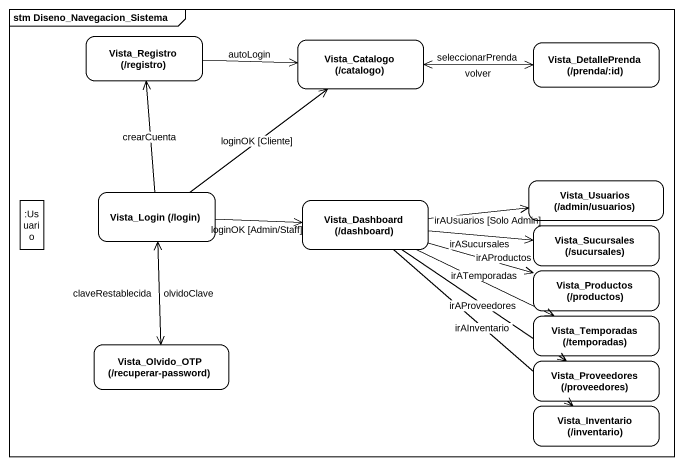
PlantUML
@startuml
mainframe stm Diseno_Navegacion_Sistema
hide empty description
state "Vista_Registro (/registro)" as Vista_Registro_registro
state "Vista_Catalogo (/catalogo)" as Vista_Catalogo_catalogo
state "Vista_DetallePrenda (/prenda/:id)" as Vista_DetallePrenda_prenda
state ":Usuario" as Usuario <<object>>
state "Vista_Login (/login)" as Vista_Login_login
state "Vista_Dashboard (/dashboard)" as Vista_Dashboard_dashboard
state "Vista_Usuarios (/admin/usuarios)" as Vista_Usuarios_admin
state "Vista_Sucursales (/sucursales)" as Vista_Sucursales_sucursales
state "Vista_Productos (/productos)" as Vista_Productos_productos
state "Vista_Temporadas (/temporadas)" as Vista_Temporadas_temporadas
state "Vista_Olvido_OTP (/recuperar-password)" as Vista_Olvido_OTP_recuperar
state "Vista_Proveedores (/proveedores)" as Vista_Proveedores
state "Vista_Inventario (/inventario)" as Vista_Inventario_inventario
Vista_Registro_registro -right-> Vista_Catalogo_catalogo : autoLogin
Vista_Catalogo_catalogo -right-> Vista_DetallePrenda_prenda : seleccionarPrenda
Vista_DetallePrenda_prenda -left-> Vista_Catalogo_catalogo : volver
Vista_Login_login -up-> Vista_Registro_registro : crearCuenta
Vista_Login_login -up-> Vista_Catalogo_catalogo : loginOK [Cliente]
Vista_Login_login -right-> Vista_Dashboard_dashboard : loginOK [Admin/Staff]
Vista_Login_login --> Vista_Olvido_OTP_recuperar : olvidoClave
Vista_Dashboard_dashboard -right-> Vista_Usuarios_admin : irAUsuarios [Solo Admin]
Vista_Dashboard_dashboard -right-> Vista_Sucursales_sucursales : irASucursales
Vista_Dashboard_dashboard -right-> Vista_Productos_productos : irAProductos
Vista_Dashboard_dashboard -right-> Vista_Temporadas_temporadas : irATemporadas
Vista_Dashboard_dashboard --> Vista_Proveedores : irAProveedores
Vista_Dashboard_dashboard --> Vista_Inventario_inventario : irAInventario
Vista_Olvido_OTP_recuperar -up-> Vista_Login_login : claveRestablecida
@enduml
